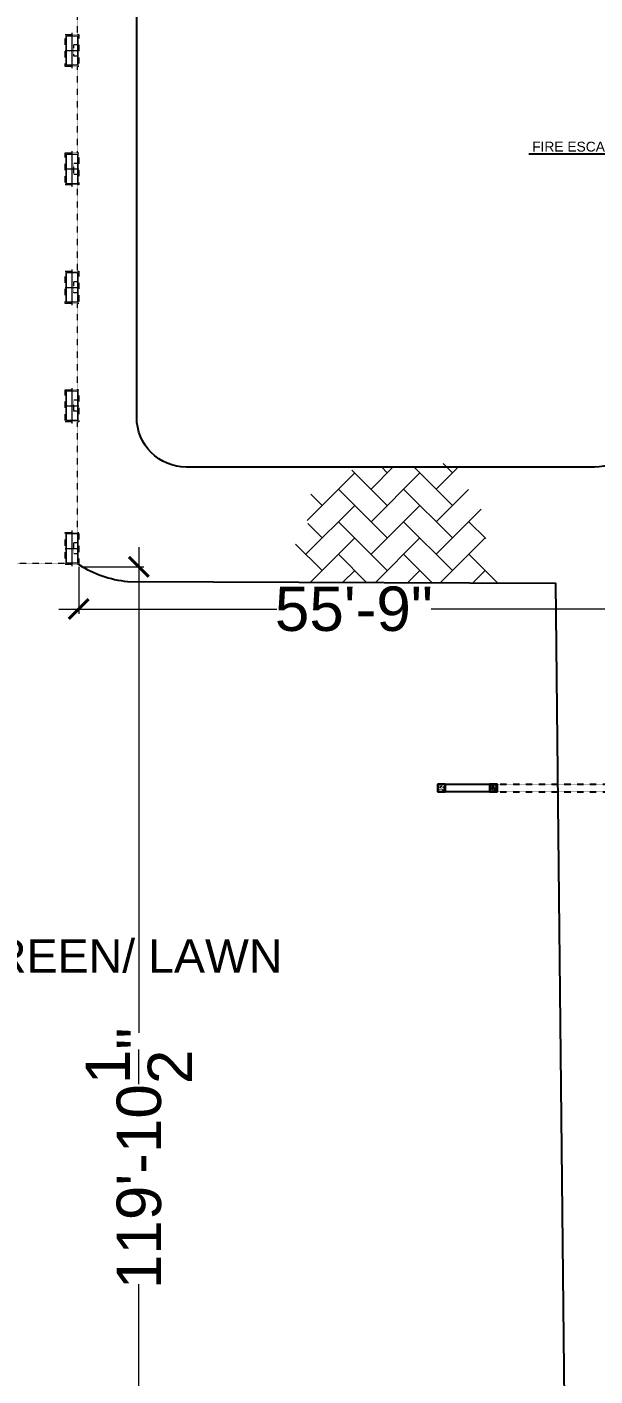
# Model space of a CAD drawing. Header units: inches. Extents: x -110725 to 51121, y 8404 to 44825.
# Drawn here: x -36056 to -35366, y 20740 to 22380 of the extents above; entities that cross this region are included whole.
import ezdxf

# ---------------------------------------------------------------- set-up
doc = ezdxf.new("R2010")
doc.units = ezdxf.units.IN
doc.header["$LTSCALE"] = 0.1
doc.header["$MEASUREMENT"] = 0
doc.linetypes.add('DASHED', pattern=[0.75, 0.5, -0.25])
doc.linetypes.add('DASHED2', pattern=[0.375, 0.25, -0.125])
doc.layers.get('0').update_dxf_attribs({"color": 1, "lineweight": 0})
doc.layers.get('Defpoints').update_dxf_attribs({"lineweight": 0})
for name, color, linetype, lineweight in [('CAR', 4, 'Continuous', 0), ('Col.', 4, 'Continuous', 0), ('dim', 252, 'Continuous', 0), ('HATCH', 5, 'Continuous', 5), ('TEXT', 3, 'Continuous', 0), ('WALL', 7, 'Continuous', 0), ('WIN', 160, 'Continuous', 0), ('WINDOW', 5, 'Continuous', 18)]:
    doc.layers.add(name, color=color, linetype=linetype, lineweight=lineweight)
for name, color, linetype in [('COL', 6, 'Continuous'), ('Column', 7, 'Continuous'), ('Column Hatch', 7, 'Continuous'), ('GREEN BELT', 80, 'Continuous')]:
    doc.layers.add(name, color=color, linetype=linetype)
doc.styles.add('as', font='arial.ttf')
doc.styles.add('EHSAN', font='arial.ttf', dxfattribs={"height": 54})
doc.styles.add('ROMAND', font='romand.shx')
doc.styles.add('ROMANS', font='arial.ttf', dxfattribs={"width": 0.8, "height": 15})
doc.dimstyles.new('1-8.', dxfattribs={"dimtxt": 6, "dimasz": 2, "dimexe": 2, "dimexo": 3, "dimgap": 2, "dimtad": 1, "dimdec": 1, "dimzin": 3, "dimdsep": 46, "dimlunit": 4, "dimtxsty": 'ROMAND', "dimcen": 0.09, "dimadec": 0, "dimazin": 0, "dimtfac": 0.5, "dimtdec": 1, "dimtofl": 0, "dimtmove": 1, "dimatfit": 0, "dimfxl": 3, "dimtolj": 1, "dimtzin": 0, "dimarcsym": 1})
doc.dimstyles.new('DIM1', dxfattribs={"dimtxt": 54, "dimasz": 6, "dimexe": 6, "dimexo": 3, "dimgap": 1, "dimtad": 0, "dimzin": 0, "dimdsep": 46, "dimlunit": 4, "dimtxsty": 'EHSAN', "dimblk": 'ARCHTICK', "dimcen": 3, "dimdle": 6, "dimclrd": 4, "dimclre": 4, "dimclrt": 6, "dimadec": 0, "dimazin": 0, "dimtfac": 1, "dimtofl": 0, "dimtmove": 1, "dimatfit": 3, "dimldrblk": 'ARCHTICK', "dimfxl": 4, "dimtolj": 1, "dimtzin": 3, "dimlwd": -1, "dimlwe": -1, "dimarcsym": 0})

# ---------------------------------------------------------------- blocks, each defined once
blk = doc.blocks.new('_ArchTick')
at = {"color": 0, "linetype": 'ByBlock', "const_width": 0.15}
blk.add_lwpolyline([(-0.5, -0.5), (0.5, 0.5)], dxfattribs=at)
blk = doc.blocks.new('*D48')
at = {"layer": 'Defpoints', "color": 0, "transparency": 16777216}
for p in [(-35993.5, 21727), (-35324.5, 21727), (-35324.5, 21672.7)]:
    blk.add_point(p, dxfattribs=at)
at = {"layer": 'dim', "color": 4, "transparency": 16777216}
for p, q in [((-35993.5, 21724), (-35993.5, 21666.7)), ((-35324.5, 21724), (-35324.5, 21666.7)), ((-36017.5, 21672.7), (-35752.7, 21672.7)), ((-35300.5, 21672.7), (-35565.2, 21672.7))]:
    blk.add_line(p, q, dxfattribs=at)
at = {"layer": 'dim', "color": 4, "transparency": 16777216, "xscale": 24, "yscale": 24, "zscale": 24, "rotation": 180}
blk.add_blockref('_ArchTick', (-35993.5, 21672.7), dxfattribs=at)
at = {"layer": 'dim', "color": 4, "transparency": 16777216, "xscale": 24, "yscale": 24, "zscale": 24}
blk.add_blockref('_ArchTick', (-35324.5, 21672.7), dxfattribs=at)
at = {"layer": 'dim', "color": 6, "transparency": 16777216, "insert": (-35659, 21672.7), "char_height": 54, "attachment_point": 5, "style": 'EHSAN'}
blk.add_mtext('\\A1;55\'-9"', dxfattribs=at)
blk = doc.blocks.new('*D49')
at = {"layer": 'Defpoints', "color": 0, "transparency": 16777216}
for p in [(-35993.5, 21724), (-35993.5, 20285.4), (-35920.4, 20285.4)]:
    blk.add_point(p, dxfattribs=at)
at = {"layer": 'dim', "color": 4, "transparency": 16777216}
for p, q in [((-35920.4, 21748), (-35920.4, 21157.5)), ((-35990.5, 21724), (-35914.4, 21724)), ((-35920.4, 20261.4), (-35920.4, 20851.8)), ((-35990.5, 20285.4), (-35914.4, 20285.4))]:
    blk.add_line(p, q, dxfattribs=at)
at = {"layer": 'dim', "color": 4, "transparency": 16777216, "xscale": 24, "yscale": 24, "zscale": 24}
for p, rotation in [((-35920.4, 21724), 90), ((-35920.4, 20285.4), 270)]:
    blk.add_blockref('_ArchTick', p, dxfattribs=dict(at, rotation=rotation))
at = {"layer": 'dim', "color": 6, "transparency": 16777216, "insert": (-35920.4, 21004.7), "char_height": 54, "attachment_point": 5, "rotation": 90, "style": 'EHSAN'}
blk.add_mtext('\\A1;119\'-10{\\H1.000000x;\\S1/2;}"', dxfattribs=at)
blk = doc.blocks.new('SDAFSDAF')
at = {"layer": 'Col.', "linetype": 'Continuous'}
blk.add_lwpolyline([(-24449.1, 37386.1), (-24462.6, 37386.1), (-24462.6, 37422.1), (-24449.1, 37422.1)], close=True, dxfattribs=at)
at = {"layer": 'dim', "linetype": 'Continuous'}
for p, q in [((-24455.9, 37425.7), (-24455.9, 37382.5)), ((-24464, 37404.1), (-24447.8, 37404.1))]:
    blk.add_line(p, q, dxfattribs=at)

msp = doc.modelspace()

# ---------------------------------------------------------------- hatches: boundary and pattern name
at = {"layer": 'Column Hatch'}
h = msp.add_hatch(dxfattribs=at)
h.set_pattern_fill('AR-CONC', color=8, scale=0.5, angle=225)
h.set_pattern_definition([(265, (-35675.709, 21951.0614), (2.75776, -2.314035), [0.375, -4.125]), (320, (-35675.709, 21951.0614), (-3.14996, -2.16884), [0.3, -3.3]), (214.5486, (-35675.4793, 21950.8685), (-0.392197, -4.482876), [0.3187, -3.50571]), (268.8158, (-35676.4162, 21950.3543), (4.358465, -3.18807), [0.5625, -6.1875]), (218.3644, (-35676.053, 21950.0886), (-0.139495, -6.74856), [0.47805, -5.258565]), (323.8158, (-35676.416, 21950.354), (-0.1395, -6.74856), [0.45, -4.95]), (294, (-35675.886, 21950.1775), (3.533858, -0.686912), [0.375, -4.125]), (349, (-35675.886, 21950.1775), (-1.703543, -3.424042), [0.3, -3.3]), (243.5486, (-35675.5914, 21950.1202), (1.830318, -4.110953), [0.3187, -3.50571]), (277.5, (-35675.7091, 21951.0614), (-1.133966, -1.219949), [0, -3.26, 0, -3.35, 0, -3.3125]), (307.5, (-35675.7091, 21951.0614), (-0.464365, -2.324547), [0, -1.91, 0, -3.185, 0, -1.2625]), (347.5, (-35676.4976, 21951.8498), (1.967091, -1.8076038), [0, -1.25, 0, -3.9, 0, -5.175]), (357.5, (-35676.851, 21952.2033), (1.70795, -2.415799), [0, -1.625, 0, -2.59, 0, -3.675])])
h.paths.add_polyline_path([(-35547.95088, 21450.56505), (-35547.95088, 21459.56505), (-35556.95088, 21459.56505), (-35556.95088, 21450.56505)])
h = msp.add_hatch(dxfattribs=at)
h.set_pattern_fill('AR-CONC', color=8, scale=0.5, angle=225)
h.set_pattern_definition([(265, (-35612.709, 21951.0614), (2.75776, -2.314035), [0.375, -4.125]), (320, (-35612.709, 21951.0614), (-3.14996, -2.16884), [0.3, -3.3]), (214.5486, (-35612.4793, 21950.8685), (-0.392197, -4.482876), [0.3187, -3.50571]), (268.8158, (-35613.4162, 21950.3543), (4.358465, -3.18807), [0.5625, -6.1875]), (218.3644, (-35613.053, 21950.0886), (-0.139495, -6.74856), [0.47805, -5.258565]), (323.8158, (-35613.416, 21950.354), (-0.1395, -6.74856), [0.45, -4.95]), (294, (-35612.886, 21950.1775), (3.533858, -0.686912), [0.375, -4.125]), (349, (-35612.886, 21950.1775), (-1.703543, -3.424042), [0.3, -3.3]), (243.5486, (-35612.5914, 21950.1202), (1.830318, -4.110953), [0.3187, -3.50571]), (277.5, (-35612.7091, 21951.0614), (-1.133966, -1.219949), [0, -3.26, 0, -3.35, 0, -3.3125]), (307.5, (-35612.7091, 21951.0614), (-0.464365, -2.324547), [0, -1.91, 0, -3.185, 0, -1.2625]), (347.5, (-35613.4976, 21951.8498), (1.967091, -1.8076038), [0, -1.25, 0, -3.9, 0, -5.175]), (357.5, (-35613.851, 21952.2033), (1.70795, -2.415799), [0, -1.625, 0, -2.59, 0, -3.675])])
h.paths.add_polyline_path([(-35484.95088, 21450.56505), (-35484.95088, 21459.56505), (-35493.95088, 21459.56505), (-35493.95088, 21450.56505)])
at = {"layer": 'HATCH'}
h = msp.add_hatch(dxfattribs=at)
h.set_pattern_fill('AR-HBONE', color=251, scale=7)
edge = h.paths.add_edge_path()
edge.add_line((-35716.3446, 21705.33643), (-35475.1963, 21704.42564))
edge.add_arc((-35502.73853, 21717.64564), 30.55066, 334.35945682, 453.26703682)
edge.add_arc((-35533.40199, 21771.20656), 36.99006, 321.43452144, 431.43452134)
edge.add_arc((-35552.02959, 21817.38786), 32.37316, 339.91726976, 478.6898586)
edge.add_arc((-35579.25158, 18932.15196), 2913.65806, 89.77030435, 90.95093619)
edge.add_arc((-35637.50983, 21780.28539), 65.87193, 81.3538965, 133.09207362)
edge.add_arc((-35680.63341, 21791.44647), 36.99006, 92.91069259, 202.91069249)
edge.add_arc((-35693.07842, 21747.03745), 36.99006, 125.77973538, 235.77973528)
edge.add_arc((-35679.42945, 21702.98356), 36.99006, 158.64877817, 176.35305264)

# ---------------------------------------------------------------- linework, layer by layer
at = {"layer": 'CAR', "linetype": 'Continuous'}
msp.add_circle((-33960.35096, 21924.4645, 27.16259), 11425.94255, dxfattribs=at)
at = {"layer": 'COL', "elevation": 27.16259}
for points in [[(-35484.95088, 21450.56505), (-35556.95088, 21450.56505), (-35556.95088, 21459.56505), (-35484.95088, 21459.56505)], [(-35556.95088, 21450.56505), (-35547.95088, 21450.56505), (-35547.95088, 21459.56505), (-35556.95088, 21459.56505)], [(-35493.95088, 21450.56505), (-35484.95088, 21450.56505), (-35484.95088, 21459.56505), (-35493.95088, 21459.56505)]]:
    msp.add_lwpolyline(points, close=True, dxfattribs=at)
at = {"layer": 'Column', "color": 6}
for p, q in [((-35556.95088, 21459.56505), (-35547.95088, 21459.56505)), ((-35556.95088, 21459.56505), (-35556.95088, 21450.56505)), ((-35547.95088, 21459.56505), (-35547.95088, 21450.56505)), ((-35493.95088, 21459.56505), (-35484.95088, 21459.56505)), ((-35493.95088, 21459.56505), (-35493.95088, 21450.56505)), ((-35484.95088, 21459.56505), (-35484.95088, 21450.56505)), ((-35556.95088, 21450.56505), (-35547.95088, 21450.56505)), ((-35493.95088, 21450.56505), (-35484.95088, 21450.56505))]:
    msp.add_line(p, q, dxfattribs=at)
at = {"layer": 'GREEN BELT', "linetype": 'Continuous', "elevation": 27.16259}
msp.add_lwpolyline([(-35335.72062, 23124.94238, -0.2636513242), (-35306.55107, 23073.46924), (-35306.55107, 21905.40873, -0.4142135624), (-35366.55107, 21845.40873), (-35862.95088, 21845.40873, -0.4142135624), (-35922.95088, 21905.40873), (-35922.95088, 23304.85978, -0.4142135624), (-35862.95088, 23364.85978), (-35752.8704, 23364.85978, -0.1357385129), (-35722.03996, 23356.33292), (-35335.72062, 23124.94238)], format="xyb", dxfattribs=at)
at = {"layer": 'GREEN BELT', "linetype": 'Continuous', "elevation": 3.81229}
msp.add_lwpolyline([(-35934.19495, 21706.15923), (-35413.69465, 21704.19336), (-35401.0627, 20480.70056), (-35327.5649, 20479.40266)], dxfattribs=at)
at = {"layer": 'GREEN BELT', "linetype": 'Continuous'}
msp.add_arc((-35920.13272, 21841.07343, 27.16259), 135.64508, 237.2813198, 264.04949821, dxfattribs=at)
at = {"layer": 'WALL', "elevation": 27.16259}
for points in [[(-35994.95088, 22333.85539), (-36008.45088, 22333.85539), (-36008.45088, 22369.85539), (-35994.95088, 22369.85539)], [(-35994.95088, 22189.85539), (-36008.45088, 22189.85539), (-36008.45088, 22225.85539), (-35994.95088, 22225.85539)], [(-35994.95088, 22045.85539), (-36008.45088, 22045.85539), (-36008.45088, 22081.85539), (-35994.95088, 22081.85539)], [(-35994.95088, 21901.85539), (-36008.45088, 21901.85539), (-36008.45088, 21937.85539), (-35994.95088, 21937.85539)]]:
    msp.add_lwpolyline(points, close=True, dxfattribs=at)
at = {"layer": 'WIN', "linetype": 'DASHED2'}
for p, q in [((-35994.95088, 22358.60539), (-35999.45088, 22358.60539)), ((-35999.45088, 22345.10539), (-35999.45088, 22358.60539)), ((-35994.95088, 22345.10539), (-35999.45088, 22345.10539)), ((-35994.95088, 22214.60539), (-35999.45088, 22214.60539)), ((-35999.45088, 22201.10539), (-35999.45088, 22214.60539)), ((-35994.95088, 22201.10539), (-35999.45088, 22201.10539)), ((-35994.95088, 22070.60539), (-35999.45088, 22070.60539)), ((-35999.45088, 22057.10539), (-35999.45088, 22070.60539)), ((-35994.95088, 22057.10539), (-35999.45088, 22057.10539)), ((-35994.95088, 21926.60539), (-35999.45088, 21926.60539)), ((-35999.45088, 21913.10539), (-35999.45088, 21926.60539)), ((-35994.95088, 21913.10539), (-35999.45088, 21913.10539)), ((-35994.95088, 21753.20053), (-35999.45088, 21753.20053)), ((-35999.45088, 21739.70053), (-35999.45088, 21753.20053)), ((-35994.95088, 21739.70053), (-35999.45088, 21739.70053))]:
    msp.add_line(p, q, dxfattribs=at)
at = {"layer": 'WIN', "linetype": 'DASHED2', "elevation": 27.16259}
for points in [[(-35994.95088, 22371.35539), (-35994.95088, 22476.35539)], [(-35994.95088, 22227.35539), (-35994.95088, 22332.35539)], [(-35994.95088, 22083.35539), (-35994.95088, 22188.35539)], [(-35994.95088, 21939.35539), (-35994.95088, 22044.35539)], [(-35994.95088, 21764.45053), (-35994.95088, 21900.35539)], [(-36166.85573, 21728.45053), (-36008.45088, 21728.45053)]]:
    msp.add_lwpolyline(points, dxfattribs=at)
for points in [[(-35993.45088, 22332.35539), (-36009.95088, 22332.35539), (-36009.95088, 22371.35539), (-35993.45088, 22371.35539)], [(-35993.45088, 22188.35539), (-36009.95088, 22188.35539), (-36009.95088, 22227.35539), (-35993.45088, 22227.35539)], [(-35993.45088, 22044.35539), (-36009.95088, 22044.35539), (-36009.95088, 22083.35539), (-35993.45088, 22083.35539)], [(-35993.45088, 21900.35539), (-36009.95088, 21900.35539), (-36009.95088, 21939.35539), (-35993.45088, 21939.35539)], [(-35993.45088, 21726.95053), (-36009.95088, 21726.95053), (-36009.95088, 21765.95053), (-35993.45088, 21765.95053)]]:
    msp.add_lwpolyline(points, close=True, dxfattribs=at)
at = {"layer": 'WINDOW', "color": 2, "linetype": 'DASHED', "lineweight": -3}
for p, q in [((-35484.95088, 21459.56505), (-35325.95088, 21459.56505)), ((-35484.95088, 21450.56505), (-35325.95088, 21450.56505))]:
    msp.add_line(p, q, dxfattribs=at)

# ---------------------------------------------------------------- block references
at = {"layer": 'Col.', "linetype": 'Continuous'}
for p in [(-11545.80816, -15052.25068, 27.16259), (-11545.80816, -15196.25068, 27.16259), (-11545.80816, -15340.25068, 27.16259), (-11545.80816, -15484.25068, 27.16259), (-11545.80816, -15657.65554, 27.16259)]:
    msp.add_blockref('SDAFSDAF', p, dxfattribs=at)

# ---------------------------------------------------------------- texts
at = {"layer": 'TEXT', "style": 'ROMANS'}
msp.add_text('FIRE ESCAPE LADDER', height=12, rotation=360, dxfattribs=at).set_placement((-35442.29639, 22228.94779))
at = {"layer": 'TEXT', "style": 'as'}
msp.add_text('GREEN/ LAWN', height=40.5, dxfattribs=at).set_placement((-36141.76258, 21230.54072))

# ---------------------------------------------------------------- dimensions: what is measured, and where the dimension line sits
at = {"layer": 'dim'}
dim = msp.add_linear_dim(base=(-35920.38969, 20285.37582, 27.16259), p1=(-35993.45088, 21723.95053, 27.16259), p2=(-35993.45088, 20285.37582, 27.16259), angle=90, dimstyle='DIM1', override={"dimtxt": 36, "dimasz": 24, "dimdle": 24}, dxfattribs=at)
dim.commit()
dim.dimension.update_dxf_attribs({"geometry": '*D49', "text_midpoint": (-35920.38969, 21004.66318, 27.16259)})
dim = msp.add_linear_dim(base=(-35324.45088, 21672.74203, 27.16259), p1=(-35993.45088, 21726.95053, 27.16259), p2=(-35324.45088, 21726.95053, 27.16259), dimstyle='DIM1', override={"dimtxt": 36, "dimasz": 24, "dimdle": 24}, dxfattribs=at)
dim.commit()
dim.dimension.update_dxf_attribs({"geometry": '*D48', "text_midpoint": (-35658.95088, 21672.74203, 27.16259)})

# ---------------------------------------------------------------- leaders
at = {"layer": 'TEXT'}
msp.add_leader([(-35195.55107, 22203.4645), (-35245.31525, 22225.88714), (-35446.30112, 22225.88714)], dimstyle='1-8.', override={"dimasz": 9, "dimtxsty": 'ROMAND'}, dxfattribs=at)

doc.saveas('drawing.dxf')
